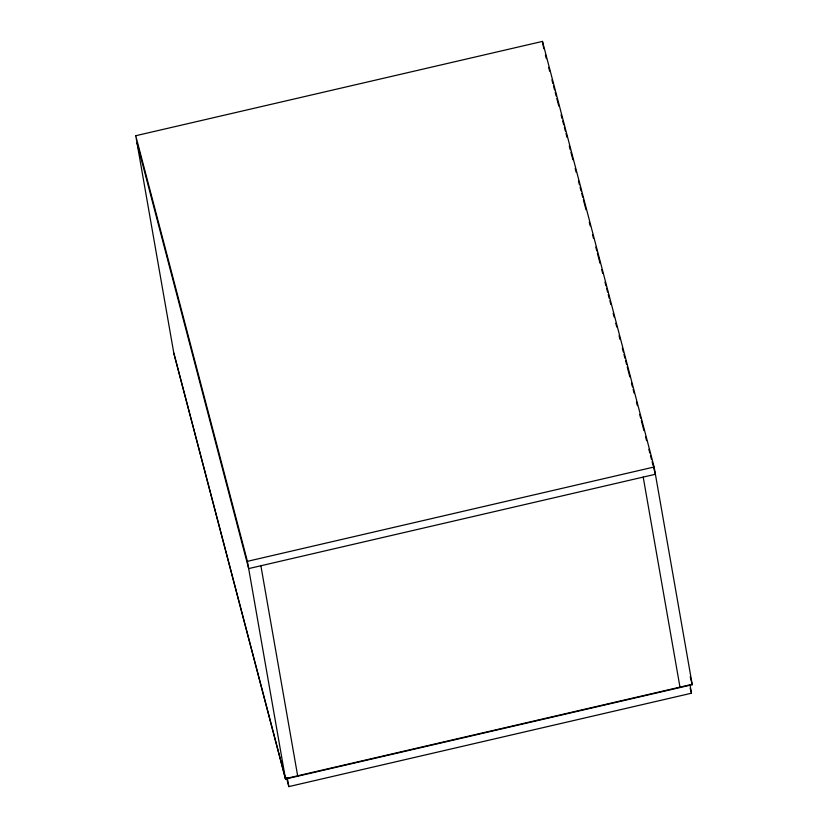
<?xml version="1.0" encoding="UTF-8"?>
<svg xmlns="http://www.w3.org/2000/svg" width="828" height="828" viewBox="0 0 828 828"><rect width="100%" height="100%" fill="white"/><g stroke="black" fill="none" stroke-linecap="round" stroke-linejoin="round"><path stroke-width="1.24" d="M135.751 135.73L542.475 41.4L654.13 467.002L692.249 684.704L285.525 779.034L173.87 353.421L135.751 135.73L247.406 561.332L285.525 779.034M247.406 561.332L654.13 467.002M692.177 684.301L285.453 778.63L173.797 353.018M286.529 777.854L288.827 786.6L691.483 693.212L690.148 685.615M545.383 54.896L546.366 58.643M548.654 67.378L549.637 71.125M551.924 79.861L552.907 83.607M553.57 86.102L554.543 89.848M555.205 92.343L556.188 96.089M556.84 98.584L558.807 106.067M561.094 114.802L562.077 118.549M562.73 121.043L563.713 124.79M564.375 127.284L565.348 131.031M566.01 133.525L566.994 137.272M569.281 146.007L570.264 149.754M570.916 152.248L572.883 159.742M575.181 168.477L576.153 172.224M578.451 180.959L579.434 184.706M580.086 187.2L581.07 190.937M581.722 193.441L582.705 197.178M583.357 199.683L585.986 209.66M589.257 222.142L590.24 225.889M592.527 234.624L593.51 238.371M595.808 247.106L596.791 250.853M597.443 253.347L600.062 263.335M601.697 269.576L602.68 273.312M604.968 282.058L605.951 285.795M606.613 288.299L607.597 292.036M608.249 294.54L609.232 298.277M609.884 300.771L610.867 304.518M613.155 313.253L614.138 317M615.773 323.241L616.756 326.988M619.054 335.723L620.037 339.47M622.325 348.205L623.308 351.952M623.96 354.446L624.943 358.193M625.606 360.687L626.579 364.434M627.241 366.928L629.86 376.916M631.495 383.147L632.478 386.893M633.13 389.388L634.113 393.134M636.411 401.87L637.384 405.616M639.682 414.352L640.665 418.099M641.317 420.593L643.936 430.581M645.571 436.822L646.554 440.568M648.852 449.304L649.835 453.051M650.487 455.545L651.47 459.292M652.122 461.786L653.106 465.522M653.758 468.027L655.393 474.268L248.679 568.588L137.024 142.985M690.21 676.818L692.249 684.704M690.169 688.223L691.483 693.212M643.201 477.094L680.047 687.54M542.475 41.4L543.737 48.655M260.882 565.762L297.728 776.198M287.275 777.73L288.827 786.6"/></g></svg>
